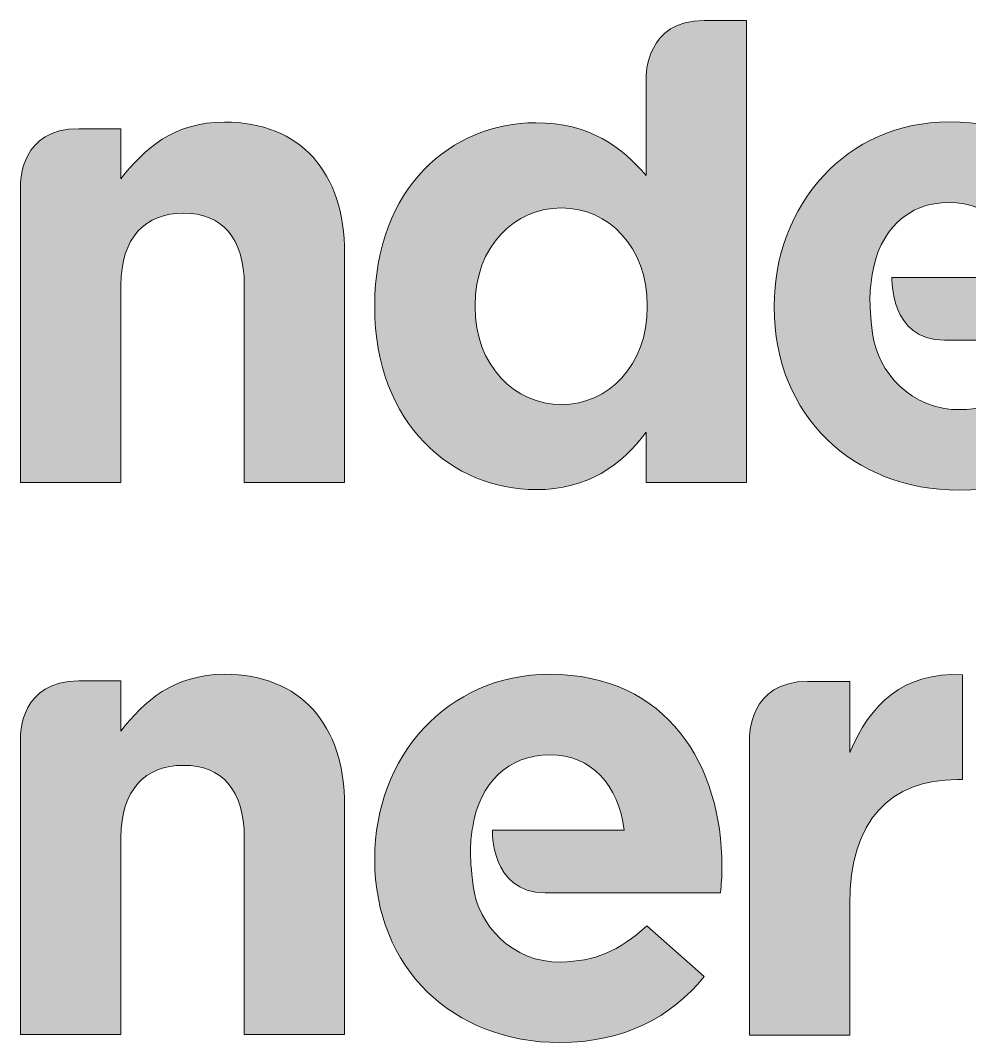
# Paper-space layout 'RETIC (2)' of a CAD drawing. Header units: metres. Extents: x -9 to 795, y -5 to 571.
# Drawn here: x 751.18 to 760.26, y 31.38 to 41.16 of the extents above; entities that cross this region are included whole.
import ezdxf
from ezdxf.enums import TextEntityAlignment as Align

# ---------------------------------------------------------------- set-up
doc = ezdxf.new("R2010")
doc.units = ezdxf.units.M
doc.header["$LTSCALE"] = 0.7
for name, color, linetype in [('_User Miscellaneous1', 3, 'Continuous'), ('Notes', 7, 'Continuous'), ('SupportsUG_SP_EXT', 7, 'Continuous')]:
    doc.layers.add(name, color=color, linetype=linetype)
doc.layers.get('SupportsUG_SP_EXT').off()
doc.styles.add('ARIAL', font='arial.ttf', dxfattribs={"height": 2})
doc.styles.add('iecISOCP', font='isocp.shx')
doc.styles.get("Standard").update_dxf_attribs({"font": 'arial.ttf'})

# ---------------------------------------------------------------- blocks, each defined once
blk = doc.blocks.new('A1_FRAME_TITLE')
at = {"layer": '_User Miscellaneous1'}
h = blk.add_hatch(color=256, dxfattribs=at)
edge = h.paths.add_edge_path(flags=16)
edge.add_spline(control_points=[(765.9204, 40.751), (765.9204, 41.3131), (765.5481, 41.6854), (765.0997, 41.6854), (764.6515, 41.6854), (764.2723, 41.3192), (764.2723, 40.751), (764.2723, 40.751), (764.2723, 40.7383), (764.2723, 40.7383), (764.2723, 40.1763), (764.6515, 39.8039), (765.0997, 39.8039), (765.5481, 39.8039), (765.9204, 40.1763), (765.9204, 40.7383), (765.9204, 40.7383), (765.9204, 40.751), (765.9204, 40.751)], knot_values=[0, 0, 0, 0, 1, 1, 1, 2, 2, 2, 3, 3, 3, 4, 4, 4, 5, 5, 5, 6, 6, 6, 6], degree=3, periodic=0)
edge = h.paths.add_edge_path()
edge.add_spline(control_points=[(765.9079, 39.0587), (765.9079, 39.0587), (765.9079, 39.5385), (765.9079, 39.5385), (765.6746, 39.2227), (765.3524, 38.9893), (764.8536, 38.9893), (764.0643, 38.9893), (763.3128, 39.6081), (763.3128, 40.7383), (763.3128, 40.7383), (763.3128, 40.751), (763.3128, 40.751), (763.3128, 41.8815), (764.0517, 42.5003), (764.8536, 42.5003), (765.3647, 42.5003), (765.6805, 42.2665), (765.9079, 41.995), (765.9079, 41.995), (765.9079, 42.884), (765.9079, 42.9226), (765.9079, 42.9614), (765.9097, 43.4792), (766.4639, 43.4792), (766.8522, 43.4792), (766.8679, 43.4792), (766.8679, 43.4792), (766.8679, 43.4792), (766.8679, 39.0587), (766.8679, 39.0587), (766.8679, 39.0587), (765.9079, 39.0587), (765.9079, 39.0587)], knot_values=[0, 0, 0, 0, 1, 1, 1, 2, 2, 2, 3, 3, 3, 4, 4, 4, 5, 5, 5, 6, 6, 6, 7, 7, 7, 8, 8, 8, 9, 9, 9, 10, 10, 10, 11, 11, 11, 11], degree=3, periodic=0)
h = blk.add_hatch(color=256, dxfattribs=at)
edge = h.paths.add_edge_path(flags=16)
edge.add_spline(control_points=[(765.9204, 40.751), (765.9204, 41.3131), (765.5481, 41.6854), (765.0997, 41.6854), (764.6515, 41.6854), (764.2723, 41.3192), (764.2723, 40.751), (764.2723, 40.751), (764.2723, 40.7383), (764.2723, 40.7383), (764.2723, 40.1763), (764.6515, 39.8039), (765.0997, 39.8039), (765.5481, 39.8039), (765.9204, 40.1763), (765.9204, 40.7383), (765.9204, 40.7383), (765.9204, 40.751), (765.9204, 40.751)], knot_values=[0, 0, 0, 0, 1, 1, 1, 2, 2, 2, 3, 3, 3, 4, 4, 4, 5, 5, 5, 6, 6, 6, 6], degree=3, periodic=0)
edge = h.paths.add_edge_path()
edge.add_spline(control_points=[(765.9079, 39.0587), (765.9079, 39.0587), (765.9079, 39.5385), (765.9079, 39.5385), (765.6746, 39.2227), (765.3524, 38.9893), (764.8536, 38.9893), (764.0643, 38.9893), (763.3128, 39.6081), (763.3128, 40.7383), (763.3128, 40.7383), (763.3128, 40.751), (763.3128, 40.751), (763.3128, 41.8815), (764.0517, 42.5003), (764.8536, 42.5003), (765.3647, 42.5003), (765.6805, 42.2665), (765.9079, 41.995), (765.9079, 41.995), (765.9079, 42.884), (765.9079, 42.9226), (765.9079, 42.9614), (765.9097, 43.4792), (766.4639, 43.4792), (766.8522, 43.4792), (766.8679, 43.4792), (766.8679, 43.4792), (766.8679, 43.4792), (766.8679, 39.0587), (766.8679, 39.0587), (766.8679, 39.0587), (765.9079, 39.0587), (765.9079, 39.0587)], knot_values=[0, 0, 0, 0, 1, 1, 1, 2, 2, 2, 3, 3, 3, 4, 4, 4, 5, 5, 5, 6, 6, 6, 7, 7, 7, 8, 8, 8, 9, 9, 9, 10, 10, 10, 11, 11, 11, 11], degree=3, periodic=0)
h = blk.add_hatch(color=256, dxfattribs=at)
edge = h.paths.add_edge_path()
edge.add_spline(control_points=[(762.0648, 39.0587), (762.0648, 39.0587), (762.0648, 40.9468), (762.0648, 40.9468), (762.0648, 41.4015), (761.8501, 41.6353), (761.4837, 41.6353), (761.1173, 41.6353), (760.884, 41.4015), (760.884, 40.9468), (760.884, 40.9468), (760.884, 39.0587), (760.884, 39.0587), (760.884, 39.0587), (759.9241, 39.0587), (759.9241, 39.0587), (759.9241, 39.0587), (759.9255, 41.8305), (759.9241, 41.8887), (759.9231, 41.9468), (759.9231, 42.4434), (760.4814, 42.4434), (760.884, 42.4434), (760.884, 42.4434), (760.884, 42.4434), (760.884, 42.4434), (760.884, 41.9636), (760.884, 41.9636), (761.105, 42.2477), (761.3894, 42.5067), (761.8754, 42.5067), (762.6016, 42.5067), (763.0248, 42.0266), (763.0248, 41.2501), (763.0248, 41.2501), (763.0248, 39.0587), (763.0248, 39.0587), (763.0248, 39.0587), (762.0648, 39.0587), (762.0648, 39.0587)], knot_values=[0, 0, 0, 0, 1, 1, 1, 2, 2, 2, 3, 3, 3, 4, 4, 4, 5, 5, 5, 6, 6, 6, 7, 7, 7, 8, 8, 8, 9, 9, 9, 10, 10, 10, 11, 11, 11, 12, 12, 12, 13, 13, 13, 13], degree=3, periodic=0)
h = blk.add_hatch(color=256, dxfattribs=at)
edge = h.paths.add_edge_path()
edge.add_spline(control_points=[(762.0648, 39.0587), (762.0648, 39.0587), (762.0648, 40.9468), (762.0648, 40.9468), (762.0648, 41.4015), (761.8501, 41.6353), (761.4837, 41.6353), (761.1173, 41.6353), (760.884, 41.4015), (760.884, 40.9468), (760.884, 40.9468), (760.884, 39.0587), (760.884, 39.0587), (760.884, 39.0587), (759.9241, 39.0587), (759.9241, 39.0587), (759.9241, 39.0587), (759.9255, 41.8305), (759.9241, 41.8887), (759.9231, 41.9468), (759.9231, 42.4434), (760.4814, 42.4434), (760.884, 42.4434), (760.884, 42.4434), (760.884, 42.4434), (760.884, 42.4434), (760.884, 41.9636), (760.884, 41.9636), (761.105, 42.2477), (761.3894, 42.5067), (761.8754, 42.5067), (762.6016, 42.5067), (763.0248, 42.0266), (763.0248, 41.2501), (763.0248, 41.2501), (763.0248, 39.0587), (763.0248, 39.0587), (763.0248, 39.0587), (762.0648, 39.0587), (762.0648, 39.0587)], knot_values=[0, 0, 0, 0, 1, 1, 1, 2, 2, 2, 3, 3, 3, 4, 4, 4, 5, 5, 5, 6, 6, 6, 7, 7, 7, 8, 8, 8, 9, 9, 9, 10, 10, 10, 11, 11, 11, 12, 12, 12, 13, 13, 13, 13], degree=3, periodic=0)
h = blk.add_hatch(color=256, dxfattribs=at)
edge = h.paths.add_edge_path()
edge.add_spline(control_points=[(768.8079, 42.5084), (767.8231, 42.5084), (767.1345, 41.7129), (767.1345, 40.7467), (767.1345, 40.7467), (767.1345, 40.7342), (767.1345, 40.7342), (767.1345, 39.6986), (767.886, 38.9851), (768.9027, 38.9851), (769.5152, 38.9851), (769.9702, 39.2248), (770.2853, 39.6163), (770.2853, 39.6163), (769.7362, 40.1025), (769.7362, 40.1025), (769.471, 39.8564), (769.2372, 39.7621), (768.9152, 39.7552), (768.4508, 39.7459), (768.1223, 40.1121), (768.0758, 40.4832), (768.0359, 40.8032), (768.0498, 40.9089), (768.0719, 41.0481), (768.138, 41.4656), (768.4103, 41.7381), (768.8079, 41.7381), (769.2121, 41.7381), (769.4646, 41.4476), (769.5216, 41.0185), (769.5216, 41.0185), (768.261, 41.0185), (768.261, 41.0185), (768.261, 41.0185), (768.2378, 40.4184), (768.7639, 40.4184), (769.2896, 40.4184), (770.4435, 40.4184), (770.4435, 40.4184), (770.4496, 40.5067), (770.4562, 40.5636), (770.4562, 40.6582), (770.4562, 40.6582), (770.4562, 40.6709), (770.4562, 40.6709), (770.4562, 41.6309), (769.9383, 42.5084), (768.8079, 42.5084)], knot_values=[0, 0, 0, 0, 1, 1, 1, 2, 2, 2, 3, 3, 3, 4, 4, 4, 5, 5, 5, 6, 6, 6, 7, 7, 7, 8, 8, 8, 9, 9, 9, 10, 10, 10, 11, 11, 11, 12, 12, 12, 13, 13, 13, 14, 14, 14, 15, 15, 15, 16, 16, 16, 16], degree=3, periodic=0)
h = blk.add_hatch(color=256, dxfattribs=at)
edge = h.paths.add_edge_path()
edge.add_spline(control_points=[(768.8079, 42.5084), (767.8231, 42.5084), (767.1345, 41.7129), (767.1345, 40.7467), (767.1345, 40.7467), (767.1345, 40.7342), (767.1345, 40.7342), (767.1345, 39.6986), (767.886, 38.9851), (768.9027, 38.9851), (769.5152, 38.9851), (769.9702, 39.2248), (770.2853, 39.6163), (770.2853, 39.6163), (769.7362, 40.1025), (769.7362, 40.1025), (769.471, 39.8564), (769.2372, 39.7621), (768.9152, 39.7552), (768.4508, 39.7459), (768.1223, 40.1121), (768.0758, 40.4832), (768.0359, 40.8032), (768.0498, 40.9089), (768.0719, 41.0481), (768.138, 41.4656), (768.4103, 41.7381), (768.8079, 41.7381), (769.2121, 41.7381), (769.4646, 41.4476), (769.5216, 41.0185), (769.5216, 41.0185), (768.261, 41.0185), (768.261, 41.0185), (768.261, 41.0185), (768.2378, 40.4184), (768.7639, 40.4184), (769.2896, 40.4184), (770.4435, 40.4184), (770.4435, 40.4184), (770.4496, 40.5067), (770.4562, 40.5636), (770.4562, 40.6582), (770.4562, 40.6582), (770.4562, 40.6709), (770.4562, 40.6709), (770.4562, 41.6309), (769.9383, 42.5084), (768.8079, 42.5084)], knot_values=[0, 0, 0, 0, 1, 1, 1, 2, 2, 2, 3, 3, 3, 4, 4, 4, 5, 5, 5, 6, 6, 6, 7, 7, 7, 8, 8, 8, 9, 9, 9, 10, 10, 10, 11, 11, 11, 12, 12, 12, 13, 13, 13, 14, 14, 14, 15, 15, 15, 16, 16, 16, 16], degree=3, periodic=0)
h = blk.add_hatch(color=256, dxfattribs=at)
edge = h.paths.add_edge_path()
edge.add_spline(control_points=[(762.0648, 33.7743), (762.0648, 33.7743), (762.0648, 35.6624), (762.0648, 35.6624), (762.0648, 36.117), (761.8501, 36.351), (761.4837, 36.351), (761.1173, 36.351), (760.884, 36.117), (760.884, 35.6624), (760.884, 35.6624), (760.884, 33.7743), (760.884, 33.7743), (760.884, 33.7743), (759.9241, 33.7743), (759.9241, 33.7743), (759.9241, 33.7743), (759.9255, 36.5465), (759.9241, 36.6041), (759.9231, 36.6625), (759.9231, 37.159), (760.4814, 37.159), (760.884, 37.159), (760.884, 37.159), (760.884, 37.159), (760.884, 37.159), (760.884, 36.6793), (760.884, 36.6793), (761.105, 36.9635), (761.3894, 37.2223), (761.8754, 37.2223), (762.6016, 37.2223), (763.0248, 36.7422), (763.0248, 35.9654), (763.0248, 35.9654), (763.0248, 33.7743), (763.0248, 33.7743), (763.0248, 33.7743), (762.0648, 33.7743), (762.0648, 33.7743)], knot_values=[0, 0, 0, 0, 1, 1, 1, 2, 2, 2, 3, 3, 3, 4, 4, 4, 5, 5, 5, 6, 6, 6, 7, 7, 7, 8, 8, 8, 9, 9, 9, 10, 10, 10, 11, 11, 11, 12, 12, 12, 13, 13, 13, 13], degree=3, periodic=0)
h = blk.add_hatch(color=256, dxfattribs=at)
edge = h.paths.add_edge_path()
edge.add_spline(control_points=[(762.0648, 33.7743), (762.0648, 33.7743), (762.0648, 35.6624), (762.0648, 35.6624), (762.0648, 36.117), (761.8501, 36.351), (761.4837, 36.351), (761.1173, 36.351), (760.884, 36.117), (760.884, 35.6624), (760.884, 35.6624), (760.884, 33.7743), (760.884, 33.7743), (760.884, 33.7743), (759.9241, 33.7743), (759.9241, 33.7743), (759.9241, 33.7743), (759.9255, 36.5465), (759.9241, 36.6041), (759.9231, 36.6625), (759.9231, 37.159), (760.4814, 37.159), (760.884, 37.159), (760.884, 37.159), (760.884, 37.159), (760.884, 37.159), (760.884, 36.6793), (760.884, 36.6793), (761.105, 36.9635), (761.3894, 37.2223), (761.8754, 37.2223), (762.6016, 37.2223), (763.0248, 36.7422), (763.0248, 35.9654), (763.0248, 35.9654), (763.0248, 33.7743), (763.0248, 33.7743), (763.0248, 33.7743), (762.0648, 33.7743), (762.0648, 33.7743)], knot_values=[0, 0, 0, 0, 1, 1, 1, 2, 2, 2, 3, 3, 3, 4, 4, 4, 5, 5, 5, 6, 6, 6, 7, 7, 7, 8, 8, 8, 9, 9, 9, 10, 10, 10, 11, 11, 11, 12, 12, 12, 13, 13, 13, 13], degree=3, periodic=0)
h = blk.add_hatch(color=256, dxfattribs=at)
edge = h.paths.add_edge_path()
edge.add_spline(control_points=[(764.986, 37.2223), (764.0011, 37.2223), (763.3128, 36.4268), (763.3128, 35.4605), (763.3128, 35.4605), (763.3128, 35.448), (763.3128, 35.448), (763.3128, 34.4125), (764.0643, 33.6987), (765.0808, 33.6987), (765.6932, 33.6987), (766.1483, 33.9386), (766.4636, 34.3303), (766.4636, 34.3303), (765.9145, 34.8163), (765.9145, 34.8163), (765.6493, 34.5702), (765.4155, 34.4759), (765.0935, 34.4691), (764.6291, 34.4597), (764.3006, 34.8259), (764.2541, 35.1971), (764.214, 35.517), (764.2279, 35.6227), (764.25, 35.7622), (764.3163, 36.1794), (764.5883, 36.4519), (764.986, 36.4519), (765.3902, 36.4519), (765.6427, 36.1614), (765.6999, 35.7323), (765.6999, 35.7323), (764.4391, 35.7323), (764.4391, 35.7323), (764.4391, 35.7323), (764.4158, 35.1321), (764.942, 35.1321), (765.4679, 35.1321), (766.6216, 35.1321), (766.6216, 35.1321), (766.6279, 35.2205), (766.6343, 35.2773), (766.6343, 35.3721), (766.6343, 35.3721), (766.6343, 35.3846), (766.6343, 35.3846), (766.6343, 36.3448), (766.1164, 37.2223), (764.986, 37.2223)], knot_values=[0, 0, 0, 0, 1, 1, 1, 2, 2, 2, 3, 3, 3, 4, 4, 4, 5, 5, 5, 6, 6, 6, 7, 7, 7, 8, 8, 8, 9, 9, 9, 10, 10, 10, 11, 11, 11, 12, 12, 12, 13, 13, 13, 14, 14, 14, 15, 15, 15, 16, 16, 16, 16], degree=3, periodic=0)
h = blk.add_hatch(color=256, dxfattribs=at)
edge = h.paths.add_edge_path()
edge.add_spline(control_points=[(764.986, 37.2223), (764.0011, 37.2223), (763.3128, 36.4268), (763.3128, 35.4605), (763.3128, 35.4605), (763.3128, 35.448), (763.3128, 35.448), (763.3128, 34.4125), (764.0643, 33.6987), (765.0808, 33.6987), (765.6932, 33.6987), (766.1483, 33.9386), (766.4636, 34.3303), (766.4636, 34.3303), (765.9145, 34.8163), (765.9145, 34.8163), (765.6493, 34.5702), (765.4155, 34.4759), (765.0935, 34.4691), (764.6291, 34.4597), (764.3006, 34.8259), (764.2541, 35.1971), (764.214, 35.517), (764.2279, 35.6227), (764.25, 35.7622), (764.3163, 36.1794), (764.5883, 36.4519), (764.986, 36.4519), (765.3902, 36.4519), (765.6427, 36.1614), (765.6999, 35.7323), (765.6999, 35.7323), (764.4391, 35.7323), (764.4391, 35.7323), (764.4391, 35.7323), (764.4158, 35.1321), (764.942, 35.1321), (765.4679, 35.1321), (766.6216, 35.1321), (766.6216, 35.1321), (766.6279, 35.2205), (766.6343, 35.2773), (766.6343, 35.3721), (766.6343, 35.3721), (766.6343, 35.3846), (766.6343, 35.3846), (766.6343, 36.3448), (766.1164, 37.2223), (764.986, 37.2223)], knot_values=[0, 0, 0, 0, 1, 1, 1, 2, 2, 2, 3, 3, 3, 4, 4, 4, 5, 5, 5, 6, 6, 6, 7, 7, 7, 8, 8, 8, 9, 9, 9, 10, 10, 10, 11, 11, 11, 12, 12, 12, 13, 13, 13, 14, 14, 14, 15, 15, 15, 16, 16, 16, 16], degree=3, periodic=0)
h = blk.add_hatch(color=256, dxfattribs=at)
edge = h.paths.add_edge_path()
edge.add_spline(control_points=[(768.8865, 36.2143), (768.2487, 36.2143), (767.8568, 35.8292), (767.8568, 35.0207), (767.8568, 35.0207), (767.8568, 33.7704), (767.8568, 33.7704), (767.8568, 33.7704), (766.897, 33.7704), (766.897, 33.7704), (766.897, 33.7704), (766.897, 36.5681), (766.897, 36.5991), (766.897, 36.6299), (766.895, 37.1551), (767.4542, 37.1551), (767.8568, 37.1551), (767.8568, 37.1551), (767.8568, 37.1551), (767.8568, 37.1551), (767.8568, 36.4731), (767.8568, 36.4731), (768.053, 36.9405), (768.3683, 37.2437), (768.9366, 37.2187), (768.9366, 37.2187), (768.9366, 36.2143), (768.9366, 36.2143), (768.9366, 36.2143), (768.8865, 36.2143), (768.8865, 36.2143)], knot_values=[0, 0, 0, 0, 1, 1, 1, 2, 2, 2, 3, 3, 3, 4, 4, 4, 5, 5, 5, 6, 6, 6, 7, 7, 7, 8, 8, 8, 9, 9, 9, 10, 10, 10, 10], degree=3, periodic=0)
h = blk.add_hatch(color=256, dxfattribs=at)
edge = h.paths.add_edge_path()
edge.add_spline(control_points=[(768.8865, 36.2143), (768.2487, 36.2143), (767.8568, 35.8292), (767.8568, 35.0207), (767.8568, 35.0207), (767.8568, 33.7704), (767.8568, 33.7704), (767.8568, 33.7704), (766.897, 33.7704), (766.897, 33.7704), (766.897, 33.7704), (766.897, 36.5681), (766.897, 36.5991), (766.897, 36.6299), (766.895, 37.1551), (767.4542, 37.1551), (767.8568, 37.1551), (767.8568, 37.1551), (767.8568, 37.1551), (767.8568, 37.1551), (767.8568, 36.4731), (767.8568, 36.4731), (768.053, 36.9405), (768.3683, 37.2437), (768.9366, 37.2187), (768.9366, 37.2187), (768.9366, 36.2143), (768.9366, 36.2143), (768.9366, 36.2143), (768.8865, 36.2143), (768.8865, 36.2143)], knot_values=[0, 0, 0, 0, 1, 1, 1, 2, 2, 2, 3, 3, 3, 4, 4, 4, 5, 5, 5, 6, 6, 6, 7, 7, 7, 8, 8, 8, 9, 9, 9, 10, 10, 10, 10], degree=3, periodic=0)
at = {"layer": '_User Miscellaneous1', "lineweight": 0}
for points, knots in [([(765.9079, 39.0587), (765.9079, 39.0587), (765.9079, 39.5385), (765.9079, 39.5385), (765.6746, 39.2227), (765.3524, 38.9893), (764.8536, 38.9893), (764.0643, 38.9893), (763.3128, 39.6081), (763.3128, 40.7383), (763.3128, 40.7383), (763.3128, 40.751), (763.3128, 40.751), (763.3128, 41.8815), (764.0517, 42.5003), (764.8536, 42.5003), (765.3647, 42.5003), (765.6805, 42.2665), (765.9079, 41.995), (765.9079, 41.995), (765.9079, 42.884), (765.9079, 42.9226), (765.9079, 42.9614), (765.9097, 43.4792), (766.4639, 43.4792), (766.8522, 43.4792), (766.8679, 43.4792), (766.8679, 43.4792), (766.8679, 43.4792), (766.8679, 39.0587), (766.8679, 39.0587), (766.8679, 39.0587), (765.9079, 39.0587), (765.9079, 39.0587)], [0, 0, 0, 0, 1, 1, 1, 2, 2, 2, 3, 3, 3, 4, 4, 4, 5, 5, 5, 6, 6, 6, 7, 7, 7, 8, 8, 8, 9, 9, 9, 10, 10, 10, 11, 11, 11, 11]), ([(765.9079, 39.0587), (765.9079, 39.0587), (765.9079, 39.5385), (765.9079, 39.5385), (765.6746, 39.2227), (765.3524, 38.9893), (764.8536, 38.9893), (764.0643, 38.9893), (763.3128, 39.6081), (763.3128, 40.7383), (763.3128, 40.7383), (763.3128, 40.751), (763.3128, 40.751), (763.3128, 41.8815), (764.0517, 42.5003), (764.8536, 42.5003), (765.3647, 42.5003), (765.6805, 42.2665), (765.9079, 41.995), (765.9079, 41.995), (765.9079, 42.884), (765.9079, 42.9226), (765.9079, 42.9614), (765.9097, 43.4792), (766.4639, 43.4792), (766.8522, 43.4792), (766.8679, 43.4792), (766.8679, 43.4792), (766.8679, 43.4792), (766.8679, 39.0587), (766.8679, 39.0587), (766.8679, 39.0587), (765.9079, 39.0587), (765.9079, 39.0587)], [0, 0, 0, 0, 1, 1, 1, 2, 2, 2, 3, 3, 3, 4, 4, 4, 5, 5, 5, 6, 6, 6, 7, 7, 7, 8, 8, 8, 9, 9, 9, 10, 10, 10, 11, 11, 11, 11]), ([(762.0648, 39.0587), (762.0648, 39.0587), (762.0648, 40.9468), (762.0648, 40.9468), (762.0648, 41.4015), (761.8501, 41.6353), (761.4837, 41.6353), (761.1173, 41.6353), (760.884, 41.4015), (760.884, 40.9468), (760.884, 40.9468), (760.884, 39.0587), (760.884, 39.0587), (760.884, 39.0587), (759.9241, 39.0587), (759.9241, 39.0587), (759.9241, 39.0587), (759.9255, 41.8305), (759.9241, 41.8887), (759.9231, 41.9468), (759.9231, 42.4434), (760.4814, 42.4434), (760.884, 42.4434), (760.884, 42.4434), (760.884, 42.4434), (760.884, 42.4434), (760.884, 41.9636), (760.884, 41.9636), (761.105, 42.2477), (761.3894, 42.5067), (761.8754, 42.5067), (762.6016, 42.5067), (763.0248, 42.0266), (763.0248, 41.2501), (763.0248, 41.2501), (763.0248, 39.0587), (763.0248, 39.0587), (763.0248, 39.0587), (762.0648, 39.0587), (762.0648, 39.0587)], [0, 0, 0, 0, 1, 1, 1, 2, 2, 2, 3, 3, 3, 4, 4, 4, 5, 5, 5, 6, 6, 6, 7, 7, 7, 8, 8, 8, 9, 9, 9, 10, 10, 10, 11, 11, 11, 12, 12, 12, 13, 13, 13, 13]), ([(762.0648, 39.0587), (762.0648, 39.0587), (762.0648, 40.9468), (762.0648, 40.9468), (762.0648, 41.4015), (761.8501, 41.6353), (761.4837, 41.6353), (761.1173, 41.6353), (760.884, 41.4015), (760.884, 40.9468), (760.884, 40.9468), (760.884, 39.0587), (760.884, 39.0587), (760.884, 39.0587), (759.9241, 39.0587), (759.9241, 39.0587), (759.9241, 39.0587), (759.9255, 41.8305), (759.9241, 41.8887), (759.9231, 41.9468), (759.9231, 42.4434), (760.4814, 42.4434), (760.884, 42.4434), (760.884, 42.4434), (760.884, 42.4434), (760.884, 42.4434), (760.884, 41.9636), (760.884, 41.9636), (761.105, 42.2477), (761.3894, 42.5067), (761.8754, 42.5067), (762.6016, 42.5067), (763.0248, 42.0266), (763.0248, 41.2501), (763.0248, 41.2501), (763.0248, 39.0587), (763.0248, 39.0587), (763.0248, 39.0587), (762.0648, 39.0587), (762.0648, 39.0587)], [0, 0, 0, 0, 1, 1, 1, 2, 2, 2, 3, 3, 3, 4, 4, 4, 5, 5, 5, 6, 6, 6, 7, 7, 7, 8, 8, 8, 9, 9, 9, 10, 10, 10, 11, 11, 11, 12, 12, 12, 13, 13, 13, 13]), ([(768.8079, 42.5084), (767.8231, 42.5084), (767.1345, 41.7129), (767.1345, 40.7467), (767.1345, 40.7467), (767.1345, 40.7342), (767.1345, 40.7342), (767.1345, 39.6986), (767.886, 38.9851), (768.9027, 38.9851), (769.5152, 38.9851), (769.9702, 39.2248), (770.2853, 39.6163), (770.2853, 39.6163), (769.7362, 40.1025), (769.7362, 40.1025), (769.471, 39.8564), (769.2372, 39.7621), (768.9152, 39.7552), (768.4508, 39.7459), (768.1223, 40.1121), (768.0758, 40.4832), (768.0359, 40.8032), (768.0498, 40.9089), (768.0719, 41.0481), (768.138, 41.4656), (768.4103, 41.7381), (768.8079, 41.7381), (769.2121, 41.7381), (769.4646, 41.4476), (769.5216, 41.0185), (769.5216, 41.0185), (768.261, 41.0185), (768.261, 41.0185), (768.261, 41.0185), (768.2378, 40.4184), (768.7639, 40.4184), (769.2896, 40.4184), (770.4435, 40.4184), (770.4435, 40.4184), (770.4496, 40.5067), (770.4562, 40.5636), (770.4562, 40.6582), (770.4562, 40.6582), (770.4562, 40.6709), (770.4562, 40.6709), (770.4562, 41.6309), (769.9383, 42.5084), (768.8079, 42.5084)], [0, 0, 0, 0, 1, 1, 1, 2, 2, 2, 3, 3, 3, 4, 4, 4, 5, 5, 5, 6, 6, 6, 7, 7, 7, 8, 8, 8, 9, 9, 9, 10, 10, 10, 11, 11, 11, 12, 12, 12, 13, 13, 13, 14, 14, 14, 15, 15, 15, 16, 16, 16, 16]), ([(768.8079, 42.5084), (767.8231, 42.5084), (767.1345, 41.7129), (767.1345, 40.7467), (767.1345, 40.7467), (767.1345, 40.7342), (767.1345, 40.7342), (767.1345, 39.6986), (767.886, 38.9851), (768.9027, 38.9851), (769.5152, 38.9851), (769.9702, 39.2248), (770.2853, 39.6163), (770.2853, 39.6163), (769.7362, 40.1025), (769.7362, 40.1025), (769.471, 39.8564), (769.2372, 39.7621), (768.9152, 39.7552), (768.4508, 39.7459), (768.1223, 40.1121), (768.0758, 40.4832), (768.0359, 40.8032), (768.0498, 40.9089), (768.0719, 41.0481), (768.138, 41.4656), (768.4103, 41.7381), (768.8079, 41.7381), (769.2121, 41.7381), (769.4646, 41.4476), (769.5216, 41.0185), (769.5216, 41.0185), (768.261, 41.0185), (768.261, 41.0185), (768.261, 41.0185), (768.2378, 40.4184), (768.7639, 40.4184), (769.2896, 40.4184), (770.4435, 40.4184), (770.4435, 40.4184), (770.4496, 40.5067), (770.4562, 40.5636), (770.4562, 40.6582), (770.4562, 40.6582), (770.4562, 40.6709), (770.4562, 40.6709), (770.4562, 41.6309), (769.9383, 42.5084), (768.8079, 42.5084)], [0, 0, 0, 0, 1, 1, 1, 2, 2, 2, 3, 3, 3, 4, 4, 4, 5, 5, 5, 6, 6, 6, 7, 7, 7, 8, 8, 8, 9, 9, 9, 10, 10, 10, 11, 11, 11, 12, 12, 12, 13, 13, 13, 14, 14, 14, 15, 15, 15, 16, 16, 16, 16]), ([(765.9204, 40.751), (765.9204, 41.3131), (765.5481, 41.6854), (765.0997, 41.6854), (764.6515, 41.6854), (764.2723, 41.3192), (764.2723, 40.751), (764.2723, 40.751), (764.2723, 40.7383), (764.2723, 40.7383), (764.2723, 40.1763), (764.6515, 39.8039), (765.0997, 39.8039), (765.5481, 39.8039), (765.9204, 40.1763), (765.9204, 40.7383), (765.9204, 40.7383), (765.9204, 40.751), (765.9204, 40.751)], [0, 0, 0, 0, 1, 1, 1, 2, 2, 2, 3, 3, 3, 4, 4, 4, 5, 5, 5, 6, 6, 6, 6]), ([(765.9204, 40.751), (765.9204, 41.3131), (765.5481, 41.6854), (765.0997, 41.6854), (764.6515, 41.6854), (764.2723, 41.3192), (764.2723, 40.751), (764.2723, 40.751), (764.2723, 40.7383), (764.2723, 40.7383), (764.2723, 40.1763), (764.6515, 39.8039), (765.0997, 39.8039), (765.5481, 39.8039), (765.9204, 40.1763), (765.9204, 40.7383), (765.9204, 40.7383), (765.9204, 40.751), (765.9204, 40.751)], [0, 0, 0, 0, 1, 1, 1, 2, 2, 2, 3, 3, 3, 4, 4, 4, 5, 5, 5, 6, 6, 6, 6]), ([(762.0648, 33.7743), (762.0648, 33.7743), (762.0648, 35.6624), (762.0648, 35.6624), (762.0648, 36.117), (761.8501, 36.351), (761.4837, 36.351), (761.1173, 36.351), (760.884, 36.117), (760.884, 35.6624), (760.884, 35.6624), (760.884, 33.7743), (760.884, 33.7743), (760.884, 33.7743), (759.9241, 33.7743), (759.9241, 33.7743), (759.9241, 33.7743), (759.9255, 36.5465), (759.9241, 36.6041), (759.9231, 36.6625), (759.9231, 37.159), (760.4814, 37.159), (760.884, 37.159), (760.884, 37.159), (760.884, 37.159), (760.884, 37.159), (760.884, 36.6793), (760.884, 36.6793), (761.105, 36.9635), (761.3894, 37.2223), (761.8754, 37.2223), (762.6016, 37.2223), (763.0248, 36.7422), (763.0248, 35.9654), (763.0248, 35.9654), (763.0248, 33.7743), (763.0248, 33.7743), (763.0248, 33.7743), (762.0648, 33.7743), (762.0648, 33.7743)], [0, 0, 0, 0, 1, 1, 1, 2, 2, 2, 3, 3, 3, 4, 4, 4, 5, 5, 5, 6, 6, 6, 7, 7, 7, 8, 8, 8, 9, 9, 9, 10, 10, 10, 11, 11, 11, 12, 12, 12, 13, 13, 13, 13]), ([(762.0648, 33.7743), (762.0648, 33.7743), (762.0648, 35.6624), (762.0648, 35.6624), (762.0648, 36.117), (761.8501, 36.351), (761.4837, 36.351), (761.1173, 36.351), (760.884, 36.117), (760.884, 35.6624), (760.884, 35.6624), (760.884, 33.7743), (760.884, 33.7743), (760.884, 33.7743), (759.9241, 33.7743), (759.9241, 33.7743), (759.9241, 33.7743), (759.9255, 36.5465), (759.9241, 36.6041), (759.9231, 36.6625), (759.9231, 37.159), (760.4814, 37.159), (760.884, 37.159), (760.884, 37.159), (760.884, 37.159), (760.884, 37.159), (760.884, 36.6793), (760.884, 36.6793), (761.105, 36.9635), (761.3894, 37.2223), (761.8754, 37.2223), (762.6016, 37.2223), (763.0248, 36.7422), (763.0248, 35.9654), (763.0248, 35.9654), (763.0248, 33.7743), (763.0248, 33.7743), (763.0248, 33.7743), (762.0648, 33.7743), (762.0648, 33.7743)], [0, 0, 0, 0, 1, 1, 1, 2, 2, 2, 3, 3, 3, 4, 4, 4, 5, 5, 5, 6, 6, 6, 7, 7, 7, 8, 8, 8, 9, 9, 9, 10, 10, 10, 11, 11, 11, 12, 12, 12, 13, 13, 13, 13]), ([(764.986, 37.2223), (764.0011, 37.2223), (763.3128, 36.4268), (763.3128, 35.4605), (763.3128, 35.4605), (763.3128, 35.448), (763.3128, 35.448), (763.3128, 34.4125), (764.0643, 33.6987), (765.0808, 33.6987), (765.6932, 33.6987), (766.1483, 33.9386), (766.4636, 34.3303), (766.4636, 34.3303), (765.9145, 34.8163), (765.9145, 34.8163), (765.6493, 34.5702), (765.4155, 34.4759), (765.0935, 34.4691), (764.6291, 34.4597), (764.3006, 34.8259), (764.2541, 35.1971), (764.214, 35.517), (764.2279, 35.6227), (764.25, 35.7622), (764.3163, 36.1794), (764.5883, 36.4519), (764.986, 36.4519), (765.3902, 36.4519), (765.6427, 36.1614), (765.6999, 35.7323), (765.6999, 35.7323), (764.4391, 35.7323), (764.4391, 35.7323), (764.4391, 35.7323), (764.4158, 35.1321), (764.942, 35.1321), (765.4679, 35.1321), (766.6216, 35.1321), (766.6216, 35.1321), (766.6279, 35.2205), (766.6343, 35.2773), (766.6343, 35.3721), (766.6343, 35.3721), (766.6343, 35.3846), (766.6343, 35.3846), (766.6343, 36.3448), (766.1164, 37.2223), (764.986, 37.2223)], [0, 0, 0, 0, 1, 1, 1, 2, 2, 2, 3, 3, 3, 4, 4, 4, 5, 5, 5, 6, 6, 6, 7, 7, 7, 8, 8, 8, 9, 9, 9, 10, 10, 10, 11, 11, 11, 12, 12, 12, 13, 13, 13, 14, 14, 14, 15, 15, 15, 16, 16, 16, 16]), ([(764.986, 37.2223), (764.0011, 37.2223), (763.3128, 36.4268), (763.3128, 35.4605), (763.3128, 35.4605), (763.3128, 35.448), (763.3128, 35.448), (763.3128, 34.4125), (764.0643, 33.6987), (765.0808, 33.6987), (765.6932, 33.6987), (766.1483, 33.9386), (766.4636, 34.3303), (766.4636, 34.3303), (765.9145, 34.8163), (765.9145, 34.8163), (765.6493, 34.5702), (765.4155, 34.4759), (765.0935, 34.4691), (764.6291, 34.4597), (764.3006, 34.8259), (764.2541, 35.1971), (764.214, 35.517), (764.2279, 35.6227), (764.25, 35.7622), (764.3163, 36.1794), (764.5883, 36.4519), (764.986, 36.4519), (765.3902, 36.4519), (765.6427, 36.1614), (765.6999, 35.7323), (765.6999, 35.7323), (764.4391, 35.7323), (764.4391, 35.7323), (764.4391, 35.7323), (764.4158, 35.1321), (764.942, 35.1321), (765.4679, 35.1321), (766.6216, 35.1321), (766.6216, 35.1321), (766.6279, 35.2205), (766.6343, 35.2773), (766.6343, 35.3721), (766.6343, 35.3721), (766.6343, 35.3846), (766.6343, 35.3846), (766.6343, 36.3448), (766.1164, 37.2223), (764.986, 37.2223)], [0, 0, 0, 0, 1, 1, 1, 2, 2, 2, 3, 3, 3, 4, 4, 4, 5, 5, 5, 6, 6, 6, 7, 7, 7, 8, 8, 8, 9, 9, 9, 10, 10, 10, 11, 11, 11, 12, 12, 12, 13, 13, 13, 14, 14, 14, 15, 15, 15, 16, 16, 16, 16]), ([(768.8865, 36.2143), (768.2487, 36.2143), (767.8568, 35.8292), (767.8568, 35.0207), (767.8568, 35.0207), (767.8568, 33.7704), (767.8568, 33.7704), (767.8568, 33.7704), (766.897, 33.7704), (766.897, 33.7704), (766.897, 33.7704), (766.897, 36.5681), (766.897, 36.5991), (766.897, 36.6299), (766.895, 37.1551), (767.4542, 37.1551), (767.8568, 37.1551), (767.8568, 37.1551), (767.8568, 37.1551), (767.8568, 37.1551), (767.8568, 36.4731), (767.8568, 36.4731), (768.053, 36.9405), (768.3683, 37.2437), (768.9366, 37.2187), (768.9366, 37.2187), (768.9366, 36.2143), (768.9366, 36.2143), (768.9366, 36.2143), (768.8865, 36.2143), (768.8865, 36.2143)], [0, 0, 0, 0, 1, 1, 1, 2, 2, 2, 3, 3, 3, 4, 4, 4, 5, 5, 5, 6, 6, 6, 7, 7, 7, 8, 8, 8, 9, 9, 9, 10, 10, 10, 10]), ([(768.8865, 36.2143), (768.2487, 36.2143), (767.8568, 35.8292), (767.8568, 35.0207), (767.8568, 35.0207), (767.8568, 33.7704), (767.8568, 33.7704), (767.8568, 33.7704), (766.897, 33.7704), (766.897, 33.7704), (766.897, 33.7704), (766.897, 36.5681), (766.897, 36.5991), (766.897, 36.6299), (766.895, 37.1551), (767.4542, 37.1551), (767.8568, 37.1551), (767.8568, 37.1551), (767.8568, 37.1551), (767.8568, 37.1551), (767.8568, 36.4731), (767.8568, 36.4731), (768.053, 36.9405), (768.3683, 37.2437), (768.9366, 37.2187), (768.9366, 37.2187), (768.9366, 36.2143), (768.9366, 36.2143), (768.9366, 36.2143), (768.8865, 36.2143), (768.8865, 36.2143)], [0, 0, 0, 0, 1, 1, 1, 2, 2, 2, 3, 3, 3, 4, 4, 4, 5, 5, 5, 6, 6, 6, 7, 7, 7, 8, 8, 8, 9, 9, 9, 10, 10, 10, 10])]:
    blk.add_open_spline(points, degree=3, knots=knots, dxfattribs=at)
at = {"layer": 'Notes', "color": 7}
blk.add_attdef('EPD_REF_NO', text='', height=5, dxfattribs=at).set_placement((760.1209, 52.7719), align=Align.CENTER)
blk.add_attdef('EPD_REF_NO', text='', height=5, dxfattribs=at).set_placement((760.1209, 52.7719), align=Align.CENTER)
at = {"layer": 'Notes', "color": 3, "style": 'iecISOCP', "flags": 8}
blk.add_attdef('VERSION_NO', text='', height=2.5, rotation=90, dxfattribs=at).set_placement((272.8165, 44.5399), align=Align.MIDDLE_CENTER)
blk.add_attdef('VERSION_NO', text='', height=2.5, rotation=90, dxfattribs=at).set_placement((272.8165, 44.5399), align=Align.MIDDLE_CENTER)
at = {"layer": 'Notes', "color": 7, "style": 'ARIAL'}
for tag, p in [('CAP_NO', (483.942, 43.457)), ('CAP_NO', (483.942, 43.457)), ('IE_NUM', (483.8043, 37.8101)), ('IE_NUM', (483.8043, 37.8101)), ('REF_No_1', (305.995, 32.3095)), ('REF_No_1', (305.995, 32.3095)), ('REF_1', (327.5547, 32.3095)), ('REF_1', (327.5547, 32.3095)), ('HV_SWITCH', (484.2176, 32.1633)), ('HV_SWITCH', (484.2176, 32.1633)), ('GEN_WO', (412.4626, 31.7632)), ('GEN_WO', (412.4626, 31.7632)), ('REF_No_2', (305.995, 26.3095)), ('REF_No_2', (305.995, 26.3095)), ('REF_2', (327.5547, 26.3095)), ('REF_2', (327.5547, 26.3095)), ('OH_WO', (412.4626, 25.8117)), ('OH_WO', (412.4626, 25.8117)), ('UBD_REF', (483.8043, 25.8277)), ('UBD_REF', (483.8043, 25.8277)), ('REF_No_3', (305.995, 20.3095)), ('REF_No_3', (305.995, 20.3095)), ('REF_3', (327.5547, 20.3095)), ('REF_3', (327.5547, 20.3095)), ('UG_WO', (412.4626, 20.0521)), ('UG_WO', (412.4626, 20.0521)), ('GIS_MAP_No', (483.8043, 20.0431)), ('GIS_MAP_No', (483.8043, 20.0431)), ('REF_No_4', (305.995, 14.3095)), ('REF_No_4', (305.995, 14.3095)), ('REF_4', (327.5547, 14.3095)), ('REF_4', (327.5547, 14.3095)), ('HV_OP_DIAG', (484.0808, 14.1991)), ('HV_OP_DIAG', (484.0808, 14.1991)), ('SUB_WO', (412.4626, 13.8117)), ('SUB_WO', (412.4626, 13.8117)), ('LGA', (483.6997, 7.7774)), ('LGA', (483.6997, 7.7774))]:
    blk.add_attdef(tag, p, '', height=2, dxfattribs=at)
at = {"layer": 'Notes', "color": 7, "style": 'ARIAL', "width": 1.1}
for tag, p in [('T1', (655.1278, 39.4654)), ('T1', (655.1278, 39.4654)), ('T2', (655.1278, 34.3463)), ('T2', (655.1278, 34.3463)), ('T3', (655.1278, 28.92)), ('T3', (655.1278, 28.92)), ('T4', (655.1278, 23.6575)), ('T4', (655.1278, 23.6575)), ('T5', (655.1278, 18.2312)), ('T5', (655.1278, 18.2312)), ('T6', (655.1278, 12.9687)), ('T6', (655.1278, 12.9687))]:
    blk.add_attdef(tag, text='', height=3.5, dxfattribs=at).set_placement(p, align=Align.CENTER)
at = {"layer": 'Notes', "color": 7, "style": 'ARIAL'}
for tag, height, p in [('scale', 2, (538.5105, 33.2688)), ('scale', 2, (538.5105, 33.2688)), ('DRAWN', 2, (538.5105, 24.9306)), ('DRAWN', 2, (538.5105, 24.9306)), ('REV', 5, (790.8085, 17.0954)), ('REV', 5, (790.8085, 17.0954)), ('DESIGN', 2, (576.3709, 9.1545)), ('DESIGN', 2, (576.3709, 9.1545)), ('CHD', 2, (538.5105, 8.9306)), ('CHD', 2, (538.5105, 8.9306))]:
    blk.add_attdef(tag, text='', height=height, dxfattribs=at).set_placement(p, align=Align.CENTER)
blk.add_attdef('NUM', text='', height=7, dxfattribs=at).set_placement((763.1209, 20.1185), align=Align.MIDDLE_CENTER)
blk.add_attdef('NUM', text='', height=7, dxfattribs=at).set_placement((763.1209, 20.1185), align=Align.MIDDLE_CENTER)
for tag, p in [('NS', (762.8747, 8.1185)), ('NS', (762.8747, 8.1185)), ('SHTS', (774.6848, 8.1185)), ('SHTS', (774.6848, 8.1185))]:
    blk.add_attdef(tag, text='', height=2, dxfattribs=at).set_placement(p, align=Align.MIDDLE)
at = {"layer": 'Notes', "style": 'iecISOCP'}
blk.add_attdef('ExportID', (9.0234, 2.346), '', height=2.5, dxfattribs=at)
blk.add_attdef('ExportID', (9.0234, 2.346), '', height=2.5, dxfattribs=at)
at = {"layer": 'Notes', "style": 'iecISOCP', "flags": 1}
for tag, p in [('ProjectType', (14.1165, -26.8409)), ('ProjectType', (14.1165, -26.8409)), ('ProjectNumber', (23.502, -26.8616)), ('ProjectNumber', (23.502, -26.8616)), ('DrawingNumber', (35.4557, -26.8473)), ('DrawingNumber', (35.4557, -26.8473)), ('ProjectDescription', (47.5061, -26.869)), ('ProjectDescription', (47.5061, -26.869)), ('ExportDate', (60.226, -26.8333)), ('ExportDate', (60.226, -26.8333)), ('ExportUserName', (69.0964, -26.844)), ('ExportUserName', (69.0964, -26.844)), ('DesignerCompanyName', (81.4262, -26.8373)), ('DesignerCompanyName', (81.4262, -26.8373)), ('ExportAreaOfInterest', (97.0415, -26.8574)), ('ExportAreaOfInterest', (97.0415, -26.8574)), ('GIS_SUCCESS', (111.9391, -26.8244)), ('GIS_SUCCESS', (111.9391, -26.8244)), ('CAD_SUCCESS', (121.7304, -26.8267)), ('CAD_SUCCESS', (121.7304, -26.8267)), ('DEPOTCODE', (132.0475, -26.9207)), ('DEPOTCODE', (132.0475, -26.9207)), ('ExportCategories', (140.0245, -26.841)), ('ExportCategories', (140.0245, -26.841)), ('Comments', (154.3268, -26.9269)), ('Comments', (154.3268, -26.9269)), ('EPD_-_VERSION_1.5', (161.7442, -26.9269)), ('EPD_-_VERSION_1.5', (161.7442, -26.9269))]:
    blk.add_attdef(tag, p, '', height=1, dxfattribs=at)

psp = doc.layouts.new('RETIC (2)')

# ---------------------------------------------------------------- block references
at = {"layer": 'SupportsUG_SP_EXT'}
psp.add_blockref('A1_FRAME_TITLE', (-8.7435, -2.3164), dxfattribs=at)

doc.saveas('drawing.dxf')
